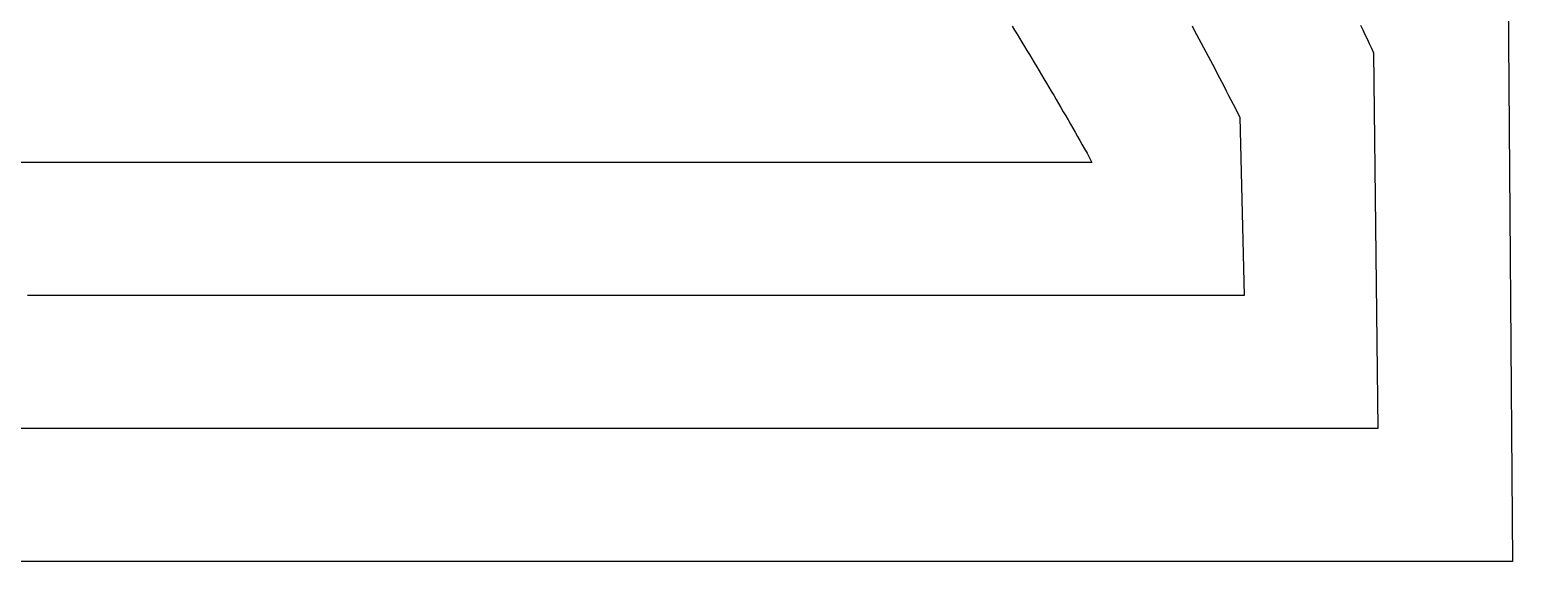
# Model space of a CAD drawing. Extents: x 201 to 397, y -170 to -3.
# Drawn here: x 322.34 to 356.9, y -129.2 to -116.8 of the extents above; entities that cross this region are included whole.
import ezdxf

# ---------------------------------------------------------------- set-up
doc = ezdxf.new("R2010")
doc.units = 0
doc.layers.add('MyLines', color=7, linetype='Continuous')

msp = doc.modelspace()

# ---------------------------------------------------------------- linework, layer by layer
at = {"layer": 'MyLines'}
for p, q in [((356.801, -116.005), (356.899, -129.2)), ((345.238, -116.719), (345.296, -116.814)), ((349.432, -116.717), (349.486, -116.817)), ((353.36, -116.697), (353.411, -116.804)), ((353.411, -116.804), (353.461, -116.912)), ((345.296, -116.814), (345.353, -116.908)), ((345.353, -116.908), (345.411, -117.002)), ((345.411, -117.002), (345.469, -117.097)), ((345.469, -117.097), (345.526, -117.192)), ((349.486, -116.817), (349.54, -116.918)), ((349.54, -116.918), (349.594, -117.018)), ((349.594, -117.018), (349.647, -117.119)), ((349.647, -117.119), (349.701, -117.22)), ((353.461, -116.912), (353.512, -117.019)), ((353.512, -117.019), (353.563, -117.127)), ((353.563, -117.127), (353.614, -117.235)), ((345.526, -117.192), (345.584, -117.286)), ((345.584, -117.286), (345.641, -117.381)), ((345.641, -117.381), (345.698, -117.476)), ((345.698, -117.476), (345.755, -117.571)), ((349.701, -117.22), (349.755, -117.321)), ((349.755, -117.321), (349.808, -117.422)), ((349.808, -117.422), (349.861, -117.523)), ((353.614, -117.235), (353.664, -117.342)), ((353.664, -117.342), (353.765, -126.1)), ((345.755, -117.571), (345.812, -117.666)), ((345.812, -117.666), (345.869, -117.761)), ((345.869, -117.761), (345.926, -117.856)), ((349.861, -117.523), (349.915, -117.624)), ((349.915, -117.624), (349.968, -117.725)), ((349.968, -117.725), (350.021, -117.826)), ((350.021, -117.826), (350.074, -117.927)), ((345.926, -117.856), (345.982, -117.951)), ((345.982, -117.951), (346.039, -118.047)), ((346.039, -118.047), (346.095, -118.142)), ((346.095, -118.142), (346.152, -118.238)), ((350.074, -117.927), (350.127, -118.029)), ((350.127, -118.029), (350.18, -118.13)), ((350.18, -118.13), (350.232, -118.232)), ((346.152, -118.238), (346.208, -118.333)), ((346.208, -118.333), (346.264, -118.429)), ((346.264, -118.429), (346.32, -118.524)), ((346.32, -118.524), (346.376, -118.62)), ((350.232, -118.232), (350.285, -118.334)), ((350.285, -118.334), (350.338, -118.436)), ((350.338, -118.436), (350.39, -118.537)), ((350.39, -118.537), (350.443, -118.639)), ((346.376, -118.62), (346.432, -118.716)), ((346.432, -118.716), (346.488, -118.812)), ((346.488, -118.812), (346.543, -118.908)), ((350.443, -118.639), (350.495, -118.741)), ((350.495, -118.741), (350.547, -118.844)), ((350.547, -118.844), (350.651, -123)), ((346.543, -118.908), (346.599, -119.004)), ((346.599, -119.004), (346.654, -119.1)), ((346.654, -119.1), (346.71, -119.196)), ((346.71, -119.196), (346.765, -119.293)), ((346.765, -119.293), (346.82, -119.389)), ((346.82, -119.389), (346.875, -119.486)), ((346.875, -119.486), (346.93, -119.582)), ((334.329, -119.9), (321.564, -119.9)), ((347.095, -119.9), (334.329, -119.9)), ((346.93, -119.582), (346.985, -119.679)), ((346.985, -119.679), (347.095, -119.9)), ((347.095, -119.9), (347.095, -119.9)), ((336.469, -123), (322.288, -123)), ((350.651, -123), (336.469, -123)), ((350.651, -123), (350.651, -123)), ((323.496, -126.1), (308.361, -126.1)), ((338.63, -126.1), (323.496, -126.1)), ((353.765, -126.1), (338.63, -126.1)), ((353.765, -126.1), (353.765, -126.1)), ((324.844, -129.2), (308.817, -129.2)), ((340.871, -129.2), (324.844, -129.2)), ((356.899, -129.2), (340.871, -129.2)), ((356.899, -129.2), (356.899, -129.2))]:
    msp.add_line(p, q, dxfattribs=at)

doc.saveas('drawing.dxf')
